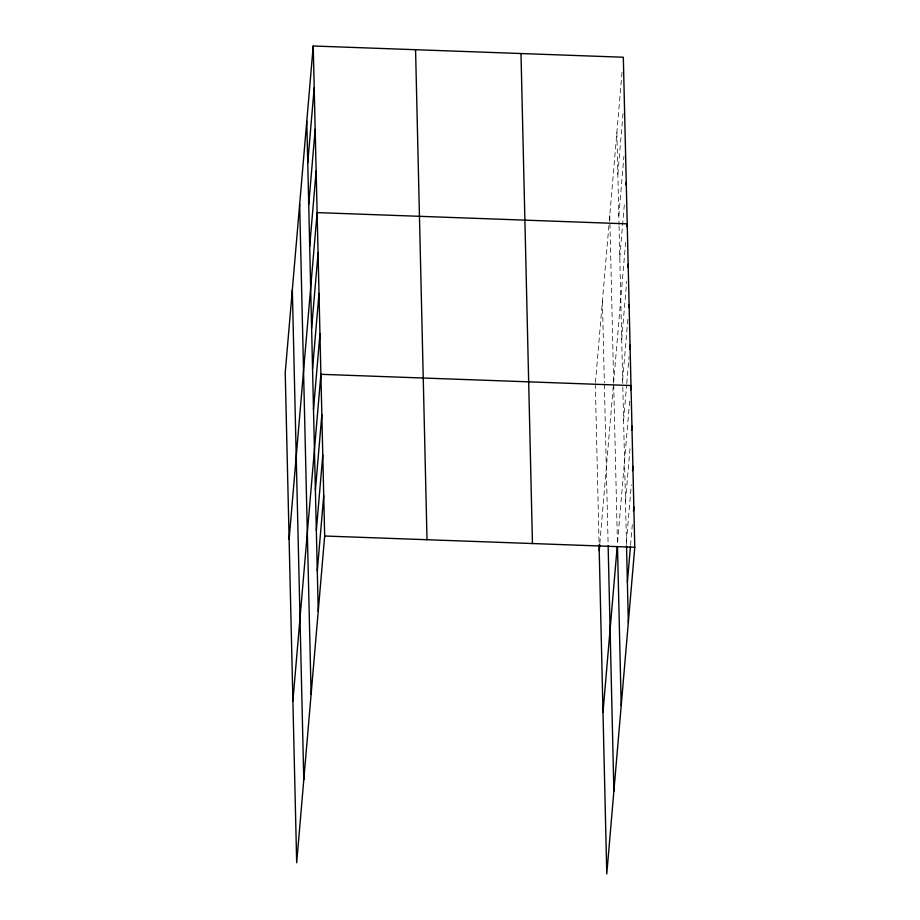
<?xml version="1.0" encoding="UTF-8"?>
<svg xmlns="http://www.w3.org/2000/svg" width="920" height="920" viewBox="0 0 920 920"><rect width="100%" height="100%" fill="white"/><g stroke="black" fill="none" stroke-linecap="round" stroke-linejoin="round"><path stroke-width="0.69" stroke-dasharray="4.6 3.45" d="M595.435 382.559L609.144 222.674M609.27 221.248L622.104 71.461M617.837 174.236L623.323 110.262M618.815 215.889L623.932 156.181M619.793 257.542L624.415 203.515M599.828 543.444L625.634 242.328M621.713 339.618L626.704 281.325M622.656 380.041L627.888 318.918M623.599 420.463L626.646 384.928M626.761 383.502L629.084 356.5M629.659 401.189L617.435 543.858L609.925 222.732M625.485 501.319L630.246 445.878M626.428 541.742L631.304 484.886M630.545 545.215L632.5 522.468M616.871 132.583L619.022 224.503M619.056 225.94L622.782 385.618M622.817 387.009L626.497 544.536M609.753 215.544L609.891 221.294M602.428 301.024L604.348 382.892M604.371 384.33L608.12 544.295M595.32 383.985L599.046 543.409"/><path stroke-width="1.38" d="M313.225 46L285.223 372.749L296.677 862.764L324.679 536.015L313.225 46L623.323 57.236L634.777 547.25L606.774 874L599.081 544.847M307.74 162.989L314.203 87.653M308.717 204.642L315.18 129.306M309.695 246.295L316.147 170.959M289.11 539.35L317.124 212.6L627.221 223.847L626.98 226.688M311.615 328.371L318.067 253.034M312.558 368.805L319.01 293.457M313.501 409.228L319.964 333.879M292.893 701.051L320.907 374.313L631.005 385.549L630.637 389.815M315.387 490.072L321.85 414.736M316.33 530.506L322.793 455.159M317.285 570.929L323.736 495.581M626.002 185.035L626.244 182.195M599.207 550.597L599.702 544.87M627.923 267.111L628.164 264.27M628.866 307.544L629.107 304.692M629.694 349.393L630.062 345.126M602.991 712.298L617.182 546.71M631.58 430.238L631.948 425.971M632.523 470.66L632.891 466.405M627.382 582.164L630.43 546.629M633.477 511.094L633.834 506.828M324.679 536.015L634.777 547.25M626.531 545.928L628.325 622.598M617.492 546.641L621.207 705.559M608.143 545.698L613.881 791.039M520.996 53.532L532.45 543.547M415.564 49.714L427.018 539.718M306.774 121.348L318.228 611.351M299.655 204.309L311.109 694.324M292.33 289.788L303.784 779.792"/></g></svg>
